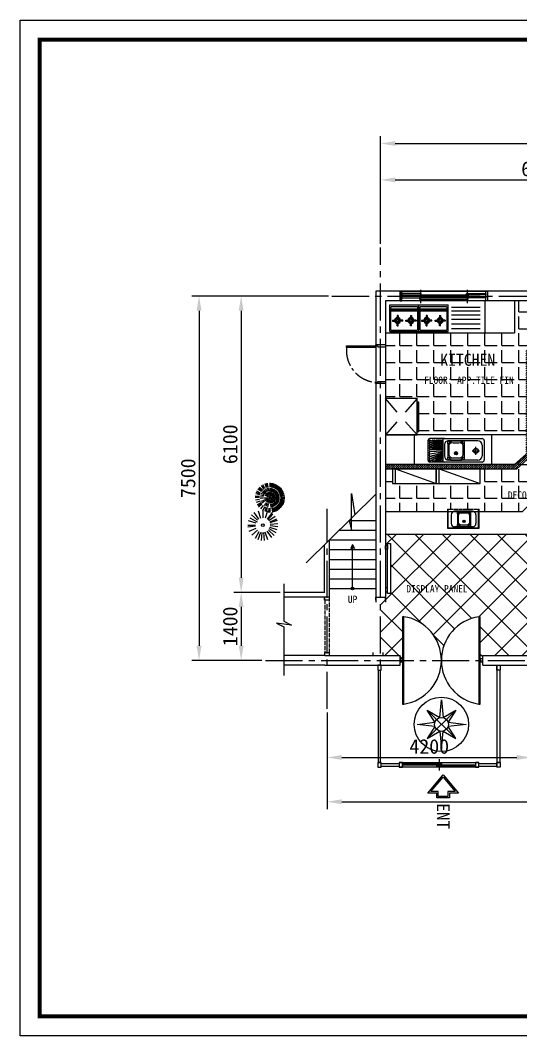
# Model space of a CAD drawing. Header units: millimetres. Extents: x -5001 to 23237, y -3729 to 17176.
# Drawn here: x -5001 to 5292, y -3729 to 17176 of the extents above; entities that cross this region are included whole.
import ezdxf

# ---------------------------------------------------------------- set-up
doc = ezdxf.new("R2010")
doc.units = ezdxf.units.MM
doc.linetypes.add('ACAD_ISO02W100', pattern=[15, 12, -3])
doc.linetypes.add('CENTER2', pattern=[28.575, 19.05, -3.175, 3.175, -3.175])
for name, color, linetype in [('C', 1, 'Continuous'), ('CEN', 1, 'CENTER2'), ('DOOR', 7, 'Continuous'), ('FINISH', 9, 'Continuous'), ('FUR', 3, 'Continuous'), ('FUR-1', 6, 'Continuous'), ('HA', 9, 'Continuous'), ('LAN', 4, 'Continuous'), ('TEX', 3, 'Continuous'), ('TEXT', 5, 'Continuous'), ('WALL', 7, 'Continuous')]:
    doc.layers.add(name, color=color, linetype=linetype)
doc.styles.add('STYLE2', font='GulimChe.ttf', dxfattribs={"height": 250})
doc.styles.add('STYLE3', font='GulimChe.ttf', dxfattribs={"height": 150})
doc.dimstyles.new('ISO-25', dxfattribs={"dimscale": 120, "dimtxt": 2.5, "dimasz": 2.5, "dimexe": 1.25, "dimexo": 0.625, "dimtad": 1, "dimtxsty": 'Standard', "dimcen": 2.5, "dimclrd": 8, "dimclre": 8, "dimclrt": 1, "dimadec": 0, "dimazin": 0, "dimtfac": 1, "dimtmove": 0, "dimatfit": 3, "dimfxl": 0, "dimarcsym": 0})

# ---------------------------------------------------------------- blocks, each defined once
blk = doc.blocks.new('SI')
at = {"layer": 'FUR'}
for p, q in [((-207, -518), (-207, -298)), ((-147, -238), (131, -239)), ((36, -412), (36, -405)), ((36, -405), (62, -405)), ((62, -412), (36, -412)), ((62, -405), (62, -412)), ((-147, -578), (131, -579))]:
    blk.add_line(p, q, dxfattribs=at)
for points in [[(-177, -278), (-177, -298), (-207, -298), (-207, -278, -0.414214), (-167, -238), (-147, -238), (-147, -268), (-167, -268, 0.414214)], [(-110, -548, -0.477143), (-167, -468), (-167, -348, -0.477143), (-110, -268), (71, -269, -0.414214), (151, -349), (151, -469, -0.414214), (71, -549)], [(131, -239), (151, -239, -0.414214), (191, -279), (191, -299), (161, -299), (161, -279, 0.414214), (151, -269), (131, -269)], [(-147, -578), (-167, -578, -0.414214), (-207, -538), (-207, -518), (-177, -518), (-177, -538, 0.414214), (-167, -548), (-147, -548)], [(161, -519), (191, -519), (191, -539, -0.414214), (151, -579), (131, -579), (131, -549), (151, -549, 0.414214), (161, -539)]]:
    blk.add_lwpolyline(points, format="xyb", close=True, dxfattribs=at)
blk.add_lwpolyline([(191, -519), (191, -299)], dxfattribs=at)
for radius in [32.8, 25]:
    blk.add_circle((50, -408), radius, dxfattribs=at)
blk = doc.blocks.new('K-1')
at = {"layer": 'FINISH'}
for p, q in [((-91, 440), (680, 440)), ((680, 440), (981, 440)), ((-135, -1), (-135, 396)), ((-90, 90), (-90, 310)), ((0, 400), (595, 400)), ((37, 288), (37, 129)), ((685, 90), (685, 310)), ((720, -5), (720, 396)), ((828, 411), (723, 338)), ((785, 410), (723, 360)), ((975, 413), (724, 294)), ((888, 412), (724, 316)), ((976, 364), (724, 272)), ((978, 316), (725, 250)), ((979, 267), (725, 228)), ((981, 218), (726, 206)), ((727, 238), (984, 280)), ((727, 216), (983, 231)), ((728, 305), (933, 403)), ((728, 283), (987, 379)), ((728, 261), (986, 330)), ((729, 373), (769, 403)), ((729, 328), (859, 403)), ((729, 350), (807, 403)), ((765, 414), (738, 414)), ((804, 414), (796, 414)), ((856, 414), (839, 414)), ((931, 414), (897, 414)), ((1025, -1), (1025, 396)), ((115, 208), (-38, 208)), ((0, 0), (595, 0)), ((828, -11), (723, 62)), ((785, -10), (723, 40)), ((976, 36), (724, 128)), ((975, -13), (724, 106)), ((888, -12), (724, 84)), ((979, 133), (725, 172)), ((978, 84), (725, 150)), ((726, 194), (981, 182)), ((727, 184), (983, 169)), ((727, 162), (984, 120)), ((728, 139), (986, 70)), ((728, 117), (987, 21)), ((728, 95), (933, -3)), ((729, 72), (859, -3)), ((729, 50), (807, -3)), ((729, 27), (769, -3)), ((680, -45), (-91, -45)), ((680, -45), (981, -45)), ((765, -14), (738, -14)), ((804, -14), (796, -14)), ((856, -14), (839, -14)), ((931, -14), (897, -14))]:
    blk.add_line(p, q, dxfattribs=at)
for radius in [51.9, 43.6]:
    blk.add_circle((37, 208), radius, dxfattribs=at)
for centre, radius, start, end in [((-91, 396), 44, 90, 180), ((680, 400), 40, 0, 90), ((981, 396), 44, 0, 90), ((0, 310), 90, 90, 90), ((0, 310), 90, 90, 180), ((595, 310), 90, 0, 90), ((738, 396), 18, 90, 180), ((726, 377), 6, 180, 305.63), ((726, 355), 6, 122.0932, 302.0932), ((726, 333), 6, 118.2599, 298.2599), ((726, 311), 6, 114.1301, 294.1301), ((726, 289), 6, 109.7157, 289.7157), ((726, 267), 6, 105.0439, 285.0439), ((726, 244), 6, 100.1585, 280.1585), ((726, 222), 6, 95.1195, 275.1195), ((765, 408), 6, 308.0086, 90), ((796, 396), 18, 90, 128.5133), ((804, 408), 6, 304.1844, 90), ((839, 396), 18, 90, 124.5153), ((856, 408), 6, 299.9679, 90), ((897, 396), 18, 90, 120.1074), ((931, 408), 6, 295.3465, 90), ((981, 396), 18, 289.7157, 109.7157), ((981, 347), 18, 285.0439, 105.0439), ((981, 298), 18, 280.1585, 100.1585), ((981, 249), 18, 275.1195, 95.1195), ((981, 200), 18, 270, 90), ((0, 90), 90, 180, 270), ((595, 90), 90, 270, 0), ((726, 200), 6, 90, 270), ((726, 178), 6, 84.8805, 264.8805), ((726, 156), 6, 79.8415, 259.8415), ((726, 133), 6, 74.9561, 254.9561), ((726, 111), 6, 70.2843, 250.2843), ((726, 89), 6, 65.8699, 245.8699), ((726, 67), 6, 61.7401, 241.7401), ((726, 45), 6, 57.9068, 237.9068), ((726, 23), 6, 54.37, 180), ((738, 4), 18, 180, 270), ((981, 4), 18, 250.2843, 70.2843), ((981, 53), 18, 254.9561, 74.9561), ((981, 102), 18, 259.8415, 79.8415), ((981, 151), 18, 264.8805, 84.8805), ((-91, -1), 44, 180, 270), ((680, -5), 40, 270, 0), ((765, -8), 6, 270, 51.9914), ((796, 4), 18, 231.4867, 270), ((804, -8), 6, 270, 55.8156), ((839, 4), 18, 235.4847, 270), ((856, -8), 6, 270, 60.0321), ((897, 4), 18, 239.8926, 270), ((931, -8), 6, 270, 64.6535), ((981, -1), 44, 270, 0)]:
    blk.add_arc(centre, radius, start, end, dxfattribs=at)
at = {"layer": 'FINISH', "rotation": 90}
blk.add_blockref('SI', (37, 208), dxfattribs=at)
blk = doc.blocks.new('K-2')
at = {"layer": 'FINISH'}
for p, q in [((-600, 0), (0, 0)), ((0, -550), (0, 0)), ((-600, -550), (-600, 0)), ((0, -110), (-600, -110)), ((-580, -80), (-580, -55)), ((-575, -123), (-25, -123)), ((-575, -526), (-575, -123)), ((-30, -45), (-570, -45)), ((-30, -90), (-570, -90)), ((-25, -123), (-25, -526)), ((-20, -80), (-20, -55)), ((-543, -315), (-458, -315)), ((-543, -315), (-543, -335)), ((-543, -335), (-458, -335)), ((-458, -315), (-458, -335)), ((-428, -219), (-448, -219)), ((-448, -219), (-448, -304)), ((-428, -304), (-448, -304)), ((-448, -431), (-448, -345)), ((-448, -345), (-428, -345)), ((-428, -219), (-428, -304)), ((-428, -431), (-428, -345)), ((-332, -315), (-417, -315)), ((-417, -335), (-417, -315)), ((-332, -335), (-417, -335)), ((-332, -335), (-332, -315)), ((-268, -315), (-183, -315)), ((-268, -335), (-268, -315)), ((-268, -335), (-183, -335)), ((-183, -335), (-183, -315)), ((-173, -219), (-153, -219)), ((-173, -219), (-173, -304)), ((-173, -304), (-153, -304)), ((-173, -431), (-173, -345)), ((-153, -345), (-173, -345)), ((-153, -219), (-153, -304)), ((-153, -431), (-153, -345)), ((-142, -315), (-142, -335)), ((-57, -315), (-142, -315)), ((-57, -335), (-142, -335)), ((-57, -315), (-57, -335)), ((-600, -550), (0, -550)), ((-575, -526), (-25, -526)), ((-545, -526), (-545, -542)), ((-495, -542), (-545, -542)), ((-495, -526), (-495, -542)), ((-463, -526), (-463, -542)), ((-413, -542), (-463, -542)), ((-448, -431), (-428, -431)), ((-413, -526), (-413, -542)), ((-370, -526), (-370, -539)), ((-230, -539), (-370, -539)), ((-230, -526), (-230, -539)), ((-153, -431), (-173, -431)), ((-153, -526), (-153, -542)), ((-103, -542), (-153, -542)), ((-103, -526), (-103, -542))]:
    blk.add_line(p, q, dxfattribs=at)
for centre, radius, start, end in [((-570, -55), 10, 90, 180), ((-570, -80), 10, 180, 270), ((-30, -55), 10, 360, 90), ((-30, -80), 10, 270, 360), ((-438, -325), 61.2, 99.4044, 170.5956), ((-438, -325), 61.2, 189.4044, 260.5956), ((-438, -325), 44.1, 103.1033, 166.8967), ((-438, -325), 44.1, 193.1033, 256.8967), ((-438, -325), 61.2, 9.4044, 80.5956), ((-438, -325), 44.1, 13.1033, 76.8967), ((-438, -325), 61.2, 279.4044, 350.5956), ((-438, -325), 44.1, 283.1033, 346.8967), ((-163, -325), 61.2, 99.4044, 170.5956), ((-163, -325), 61.2, 189.4044, 260.5956), ((-163, -325), 44.1, 103.1033, 166.8967), ((-163, -325), 44.1, 193.1033, 256.8967), ((-163, -325), 61.2, 9.4044, 80.5956), ((-163, -325), 44.1, 13.1033, 76.8967), ((-163, -325), 61.2, 279.4044, 350.5956), ((-163, -325), 44.1, 283.1033, 346.8967)]:
    blk.add_arc(centre, radius, start, end, dxfattribs=at)
blk = doc.blocks.new('chp03_furni')
at = {"layer": 'FINISH'}
h = blk.add_hatch(dxfattribs=at)
h.set_pattern_fill('ANSI31', color=256, scale=10, style=0)
h.set_pattern_definition([(45, (-24383.392, -834.223), (-22.45064, 22.45064), [])])
h.paths.add_polyline_path([(-10114, 7400), (-10214, 7400), (-10214, 5242), (-10436, 5041), (-13100, 5041), (-13100, 4941), (-10397, 4941), (-10114, 5197)])
h.paths.add_polyline_path([(-9514, 7400), (-9064, 7400), (-9064, 7500), (-9414, 7500), (-9414, 8400), (-9514, 8400)])
for p, q in [((-10436, 5041), (-10214, 5242)), ((-13100, 5041), (-10436, 5041)), ((-10397, 4941), (-10114, 5197)), ((-13100, 4941), (-10397, 4941)), ((-12894, 4641), (-12894, 4941)), ((-11994, 4641), (-11994, 4941)), ((-14350, 2400), (-15194, 2400)), ((-14350, 2300), (-15194, 2300)), ((-14350, 1100), (-15194, 1100)), ((-14350, 900), (-15194, 900))]:
    blk.add_line(p, q)
for points in [[(-12954, 4641), (-12054, 4641), (-12054, 4941), (-12954, 4941)], [(-12054, 4641), (-11154, 4641), (-11154, 4941), (-12054, 4941)], [(-11600, -1731), (-11784, -1731), (-11784, -1831), (-12044, -1831), (-12044, -1731), (-12228, -1731), (-11914, -1354)], [(-11664, -1701), (-11814, -1701), (-11814, -1801), (-12014, -1801), (-12014, -1701), (-12164, -1701), (-11914, -1401)]]:
    blk.add_lwpolyline(points, close=True)
at = {"layer": 'C', "color": 3}
blk.add_circle((-15621, 3783), 28.5, dxfattribs=at)
at = {"layer": 'FINISH'}
for p, q in [((-11742, 8275), (-11149, 8275)), ((-11742, 8195), (-11149, 8195)), ((-11742, 8115), (-11149, 8115)), ((-11742, 8026), (-11149, 8026)), ((-11742, 7927), (-11149, 7927)), ((-11742, 7833), (-11149, 7833)), ((-11750, 3997), (-11750, 3821)), ((-11310, 4069), (-11678, 4069)), ((-11238, 3997), (-11238, 3821)), ((-11310, 3749), (-11678, 3749)), ((-15194, 2578), (-15194, 1807)), ((-14250, 2300), (-14350, 2300)), ((-14250, 2240), (-14350, 2240)), ((-15035, 1724), (-15345, 1769)), ((-15345, 1769), (-15194, 1694)), ((-15194, 1807), (-15035, 1724)), ((-15194, 1694), (-15194, 688)), ((-14350, 1160), (-14250, 1160)), ((-14350, 1100), (-14250, 1100))]:
    blk.add_line(p, q, dxfattribs=at)
at = {"layer": 'FINISH', "linetype": 'ACAD_ISO02W100', "ltscale": 7}
for p, q in [((-14350, 2240), (-14350, 1160)), ((-14250, 1160), (-14250, 2240))]:
    blk.add_line(p, q, dxfattribs=at)
at = {"layer": 'FINISH'}
blk.add_circle((-11950, -317), 560, dxfattribs=at)
for centre, start, end in [((-11678, 3997), 90, 180), ((-11310, 3997), 0, 90), ((-11678, 3821), 180, 270), ((-11310, 3821), 270, 270), ((-11310, 3821), 270, 0)]:
    blk.add_arc(centre, 72, start, end, dxfattribs=at)
at = {"layer": 'FUR-1'}
for p, q in [((-11048, 7744), (-11048, 8400)), ((-10449, 8400), (-10449, 7744)), ((-13100, 7744), (-10449, 7744)), ((-10920, 5641), (-10920, 5041)), ((-11825, 4112), (-11825, 3721)), ((-11815, 4112), (-11815, 3731)), ((-11185, 3731), (-11185, 4112)), ((-11175, 3721), (-11175, 4112)), ((-11825, 3721), (-11175, 3721)), ((-11815, 3731), (-11185, 3731))]:
    blk.add_line(p, q, dxfattribs=at)
at = {"layer": 'FUR-1', "ltscale": 40}
for p, q in [((-10214, 5641), (-13100, 5641)), ((-12500, 5041), (-12500, 5641))]:
    blk.add_line(p, q, dxfattribs=at)
at = {"layer": 'FUR-1', "linetype": 'ACAD_ISO02W100', "ltscale": 3}
blk.add_line((-11825, 4112), (-11175, 4112), dxfattribs=at)
at = {"layer": 'FUR-1'}
for points in [[(-12450, 6391), (-13100, 6391), (-13100, 5641), (-12450, 5641)], [(-12415, 6316), (-12450, 6316), (-12450, 5716), (-12415, 5716)], [(-13100, 3365), (-13058, 3365), (-13058, 3287), (-13100, 3287)], [(-13058, 3404), (-12997, 3404), (-12997, 2374), (-13058, 2374)], [(-13100, 2413), (-13058, 2413), (-13058, 2492), (-13100, 2492)]]:
    blk.add_lwpolyline(points, close=True, dxfattribs=at)
at = {"layer": 'HA', "color": 9}
for p, q in [((-12856, 6110), (-13100, 6391)), ((-12450, 6391), (-12694, 6110)), ((-12864, 5914), (-13100, 5641)), ((-12450, 5641), (-12686, 5914))]:
    blk.add_line(p, q, dxfattribs=at)
at = {"layer": 'HA'}
for p, q in [((-12894, 4941), (-12054, 4641)), ((-11994, 4941), (-11154, 4641))]:
    blk.add_line(p, q, dxfattribs=at)
at = {"layer": 'LAN', "color": 3}
for p, q in [((-15597, 4527), (-15647, 4600)), ((-15581, 4537), (-15625, 4614)), ((-15547, 4553), (-15577, 4636)), ((-15529, 4558), (-15551, 4644)), ((-15511, 4562), (-15525, 4649)), ((-15474, 4565), (-15473, 4653)), ((-15455, 4564), (-15446, 4652)), ((-15436, 4561), (-15420, 4648)), ((-15418, 4557), (-15394, 4642)), ((-15400, 4551), (-15369, 4634)), ((-15390, 4547), (-15355, 4628)), ((-15383, 4544), (-15345, 4624)), ((-15367, 4535), (-15322, 4611)), ((-15367, 4535), (-15322, 4611)), ((-15683, 4408), (-15768, 4432)), ((-15677, 4426), (-15760, 4457)), ((-15670, 4443), (-15749, 4481)), ((-15651, 4475), (-15723, 4527)), ((-15639, 4490), (-15706, 4548)), ((-15626, 4504), (-15688, 4567)), ((-15604, 4386), (-15668, 4404)), ((-15596, 4408), (-15656, 4436)), ((-15584, 4428), (-15638, 4466)), ((-15569, 4445), (-15615, 4493)), ((-15551, 4460), (-15588, 4515)), ((-15514, 4369), (-15584, 4402)), ((-15508, 4378), (-15567, 4428)), ((-15531, 4471), (-15558, 4532)), ((-15500, 4385), (-15544, 4449)), ((-15509, 4479), (-15525, 4543)), ((-15490, 4390), (-15516, 4463)), ((-15486, 4482), (-15491, 4549)), ((-15479, 4393), (-15485, 4470)), ((-15471, 4389), (-15461, 4465)), ((-15468, 4392), (-15454, 4468)), ((-15465, 4387), (-15443, 4462)), ((-15463, 4482), (-15456, 4548)), ((-15462, 4479), (-15452, 4545)), ((-15459, 4385), (-15425, 4455)), ((-15457, 4388), (-15424, 4458)), ((-15453, 4382), (-15409, 4446)), ((-15448, 4382), (-15398, 4441)), ((-15448, 4378), (-15395, 4434)), ((-15446, 4476), (-15428, 4540)), ((-15444, 4373), (-15382, 4420)), ((-15441, 4374), (-15377, 4418)), ((-15440, 4478), (-15422, 4542)), ((-15440, 4368), (-15372, 4405)), ((-15431, 4471), (-15405, 4533)), ((-15418, 4470), (-15390, 4530)), ((-15416, 4465), (-15383, 4523)), ((-15402, 4456), (-15363, 4510)), ((-15399, 4458), (-15360, 4512)), ((-15390, 4446), (-15344, 4494)), ((-15381, 4443), (-15334, 4489)), ((-15379, 4434), (-15327, 4477)), ((-15369, 4422), (-15313, 4457)), ((-15366, 4425), (-15311, 4463)), ((-15361, 4408), (-15301, 4436)), ((-15355, 4405), (-15294, 4432)), ((-15354, 4393), (-15291, 4414)), ((-15351, 4525), (-15299, 4597)), ((-15350, 4377), (-15285, 4391)), ((-15347, 4383), (-15283, 4400)), ((-15345, 4520), (-15291, 4590)), ((-15336, 4513), (-15279, 4580)), ((-15325, 4503), (-15263, 4566)), ((-15322, 4500), (-15259, 4562)), ((-15310, 4486), (-15242, 4543)), ((-15308, 4483), (-15238, 4538)), ((-15299, 4471), (-15226, 4521)), ((-15293, 4462), (-15217, 4508)), ((-15289, 4455), (-15212, 4499)), ((-15280, 4439), (-15200, 4475)), ((-15280, 4439), (-15200, 4475)), ((-15273, 4421), (-15190, 4451)), ((-15271, 4414), (-15187, 4441)), ((-15268, 4403), (-15182, 4426)), ((-15265, 4389), (-15178, 4405)), ((-15264, 4385), (-15177, 4400)), ((-15691, 4353), (-15779, 4353)), ((-15690, 4371), (-15778, 4380)), ((-15688, 4315), (-15775, 4301)), ((-15679, 4279), (-15762, 4250)), ((-15663, 4245), (-15740, 4201)), ((-15653, 4229), (-15726, 4179)), ((-15642, 4214), (-15710, 4158)), ((-15608, 4340), (-15675, 4335)), ((-15608, 4363), (-15674, 4370)), ((-15616, 4187), (-15673, 4120)), ((-15597, 4296), (-15658, 4268)), ((-15586, 4275), (-15641, 4238)), ((-15518, 4347), (-15596, 4341)), ((-15553, 4242), (-15592, 4188)), ((-15516, 4336), (-15589, 4311)), ((-15511, 4326), (-15575, 4283)), ((-15534, 4231), (-15562, 4171)), ((-15504, 4318), (-15554, 4259)), ((-15512, 4222), (-15530, 4158)), ((-15495, 4312), (-15528, 4242)), ((-15478, 4350), (-15506, 4346)), ((-15478, 4351), (-15505, 4359)), ((-15478, 4349), (-15501, 4334)), ((-15477, 4352), (-15498, 4370)), ((-15484, 4308), (-15498, 4232)), ((-15478, 4348), (-15492, 4325)), ((-15477, 4352), (-15488, 4378)), ((-15477, 4348), (-15479, 4320)), ((-15476, 4352), (-15475, 4380)), ((-15476, 4348), (-15466, 4322)), ((-15475, 4352), (-15463, 4377)), ((-15475, 4348), (-15455, 4329)), ((-15474, 4351), (-15450, 4364)), ((-15474, 4350), (-15446, 4352)), ((-15474, 4349), (-15448, 4339)), ((-15473, 4308), (-15467, 4230)), ((-15466, 4218), (-15461, 4151)), ((-15462, 4310), (-15436, 4237)), ((-15456, 4313), (-15419, 4244)), ((-15452, 4315), (-15408, 4251)), ((-15451, 4316), (-15404, 4255)), ((-15446, 4320), (-15390, 4267)), ((-15444, 4322), (-15385, 4272)), ((-15443, 4222), (-15427, 4157)), ((-15442, 4325), (-15378, 4281)), ((-15439, 4331), (-15369, 4297)), ((-15438, 4362), (-15365, 4388)), ((-15438, 4331), (-15368, 4298)), ((-15437, 4337), (-15363, 4315)), ((-15436, 4364), (-15363, 4390)), ((-15436, 4356), (-15360, 4370)), ((-15436, 4343), (-15359, 4333)), ((-15435, 4350), (-15358, 4352)), ((-15434, 4353), (-15356, 4359)), ((-15434, 4342), (-15358, 4328)), ((-15421, 4229), (-15394, 4169)), ((-15407, 4237), (-15373, 4180)), ((-15401, 4241), (-15364, 4186)), ((-15394, 4247), (-15353, 4194)), ((-15383, 4258), (-15335, 4211)), ((-15383, 4255), (-15337, 4208)), ((-15372, 4270), (-15319, 4229)), ((-15368, 4273), (-15314, 4234)), ((-15364, 4284), (-15306, 4250)), ((-15357, 4298), (-15295, 4272)), ((-15356, 4293), (-15296, 4264)), ((-15351, 4313), (-15287, 4294)), ((-15348, 4329), (-15282, 4318)), ((-15348, 4314), (-15284, 4296)), ((-15347, 4361), (-15281, 4367)), ((-15347, 4345), (-15280, 4342)), ((-15344, 4360), (-15277, 4365)), ((-15344, 4337), (-15278, 4331)), ((-15340, 4184), (-15284, 4116)), ((-15326, 4197), (-15264, 4133)), ((-15326, 4197), (-15264, 4133)), ((-15313, 4210), (-15246, 4153)), ((-15308, 4216), (-15239, 4161)), ((-15301, 4225), (-15229, 4174)), ((-15293, 4237), (-15218, 4191)), ((-15291, 4241), (-15215, 4196)), ((-15282, 4257), (-15203, 4219)), ((-15281, 4261), (-15200, 4224)), ((-15275, 4274), (-15192, 4243)), ((-15271, 4285), (-15187, 4258)), ((-15269, 4292), (-15184, 4269)), ((-15265, 4310), (-15178, 4294)), ((-15265, 4310), (-15178, 4294)), ((-15262, 4366), (-15174, 4373)), ((-15262, 4363), (-15173, 4368)), ((-15262, 4337), (-15173, 4331)), ((-15262, 4329), (-15174, 4321)), ((-15261, 4348), (-15173, 4347)), ((-15858, 3997), (-15733, 3884)), ((-15809, 4043), (-15710, 3905)), ((-15716, 4076), (-15668, 3930)), ((-15585, 4165), (-15630, 4089)), ((-15621, 4106), (-15621, 3934)), ((-15552, 4149), (-15583, 4066)), ((-15526, 4076), (-15574, 3927)), ((-15534, 4143), (-15558, 4058)), ((-15433, 4042), (-15532, 3905)), ((-15415, 4012), (-15519, 3895)), ((-15497, 4136), (-15506, 4048)), ((-15478, 4135), (-15479, 4047)), ((-15441, 4138), (-15427, 4051)), ((-15423, 4142), (-15401, 4056)), ((-15416, 4144), (-15390, 4059)), ((-15405, 4148), (-15375, 4064)), ((-15391, 4153), (-15356, 4072)), ((-15387, 4154), (-15351, 4074)), ((-15371, 4163), (-15327, 4086)), ((-15367, 4165), (-15323, 4089)), ((-15355, 4173), (-15305, 4100)), ((-15346, 4179), (-15292, 4109)), ((-15934, 3783), (-15772, 3783)), ((-15931, 3750), (-15771, 3767)), ((-15922, 3881), (-15765, 3830)), ((-15887, 3937), (-15742, 3853)), ((-15372, 3964), (-15498, 3872)), ((-15339, 3908), (-15482, 3845)), ((-15328, 3878), (-15477, 3830)), ((-15314, 3815), (-15470, 3799)), ((-15314, 3751), (-15470, 3767)), ((-15902, 3658), (-15759, 3721)), ((-15849, 3577), (-15733, 3682)), ((-15775, 3516), (-15696, 3652)), ((-15717, 3486), (-15667, 3639)), ((-15653, 3471), (-15636, 3632)), ((-15588, 3470), (-15605, 3632)), ((-15523, 3483), (-15574, 3639)), ((-15436, 3528), (-15532, 3661)), ((-15387, 3573), (-15508, 3682)), ((-15349, 3626), (-15490, 3707)), ((-15328, 3688), (-15477, 3736))]:
    blk.add_line(p, q, dxfattribs=at)
at = {"layer": 'WALL', "ltscale": 40}
for p, q in [((-14350, 2240), (-14350, 2300)), ((-14350, 1100), (-14350, 1160)), ((-14250, 1100), (-14250, 1160)), ((-14250, 1100), (-13300, 1100)), ((-13300, 1100), (-13100, 1100)), ((-14350, 900), (-12800, 900))]:
    blk.add_line(p, q, dxfattribs=at)
at = {"layer": 'FINISH', "xscale": 0.7999999999992724, "yscale": 0.7999999999992724, "zscale": 0.8, "rotation": 270}
blk.add_blockref('SI', (-11157, 3903), dxfattribs=at)
at = {"layer": 'WALL'}
for p in [(-12413, 8322), (-11813, 8322)]:
    blk.add_blockref('K-2', p, dxfattribs=at)
at = {"layer": 'WALL', "rotation": 180}
blk.add_blockref('K-1', (-11203, 5523), dxfattribs=at)
at = {"layer": 'TEX'}
blk.add_text('ENT', height=259.2, rotation=270, dxfattribs=at).set_placement((-12039, -1944))
blk = doc.blocks.new('*D10')
at = {"color": 8, "lineweight": -2}
for p, q in [((2411, 12573), (2411, 14041)), ((9011, 11873), (9011, 14041)), ((2711, 13891), (8711, 13891))]:
    blk.add_line(p, q, dxfattribs=at)
at = {"color": 8}
for points in [[(2711, 13941), (2711, 13841), (2411, 13891)], [(8711, 13941), (8711, 13841), (9011, 13891)]]:
    blk.add_solid(points, dxfattribs=at)
at = {"layer": 'Defpoints', "color": 0}
for p in [(9011, 13891), (2411, 12498), (9011, 11798)]:
    blk.add_point(p, dxfattribs=at)
at = {"color": 1, "insert": (5711, 14116), "char_height": 300, "attachment_point": 5}
blk.add_mtext('6600', dxfattribs=at)
blk = doc.blocks.new('*D13')
at = {"color": 8, "lineweight": -2}
for p, q in [((2411, 12648), (2411, 14790)), ((2711, 14640), (15311, 14640)), ((15611, 12573), (15611, 14790))]:
    blk.add_line(p, q, dxfattribs=at)
at = {"color": 8}
for points in [[(2711, 14690), (2711, 14590), (2411, 14640)], [(15311, 14690), (15311, 14590), (15611, 14640)]]:
    blk.add_solid(points, dxfattribs=at)
at = {"layer": 'Defpoints', "color": 0}
for p in [(15611, 14640), (2411, 12573), (15611, 12498)]:
    blk.add_point(p, dxfattribs=at)
at = {"color": 1, "insert": (9011, 14865), "char_height": 300, "attachment_point": 5}
blk.add_mtext('13200', dxfattribs=at)
blk = doc.blocks.new('*D15')
at = {"color": 8, "lineweight": -2}
for p, q in [((5511, 4023), (5511, 1849)), ((1311, 2923), (1311, 1849)), ((1611, 1999), (5211, 1999))]:
    blk.add_line(p, q, dxfattribs=at)
at = {"color": 8}
for points in [[(1611, 2049), (1611, 1949), (1311, 1999)], [(5211, 2049), (5211, 1949), (5511, 1999)]]:
    blk.add_solid(points, dxfattribs=at)
at = {"layer": 'Defpoints', "color": 0}
for p in [(5511, 4098), (1311, 2998), (5511, 1999)]:
    blk.add_point(p, dxfattribs=at)
at = {"color": 1, "insert": (3411, 2224), "char_height": 300, "attachment_point": 5}
blk.add_mtext('4200', dxfattribs=at)
blk = doc.blocks.new('*D19')
at = {"color": 8, "lineweight": -2}
for p, q in [((1311, 2848), (1311, 938)), ((15611, 2923), (15611, 938)), ((1611, 1088), (15311, 1088))]:
    blk.add_line(p, q, dxfattribs=at)
at = {"color": 8}
for points in [[(1611, 1138), (1611, 1038), (1311, 1088)], [(15311, 1138), (15311, 1038), (15611, 1088)]]:
    blk.add_solid(points, dxfattribs=at)
at = {"layer": 'Defpoints', "color": 0}
for p in [(15611, 2998), (1311, 2923), (15611, 1088)]:
    blk.add_point(p, dxfattribs=at)
at = {"color": 1, "insert": (8461, 1313), "char_height": 300, "attachment_point": 5}
blk.add_mtext('14300', dxfattribs=at)
blk = doc.blocks.new('*D23')
at = {"color": 8, "lineweight": -2}
for p, q in [((1336, 11498), (-608, 11498)), ((-458, 11198), (-458, 5698)), ((342, 5398), (-608, 5398))]:
    blk.add_line(p, q, dxfattribs=at)
at = {"color": 8}
for points in [[(-508, 11198), (-408, 11198), (-458, 11498)], [(-508, 5698), (-408, 5698), (-458, 5398)]]:
    blk.add_solid(points, dxfattribs=at)
at = {"layer": 'Defpoints', "color": 0}
for p in [(1411, 11498), (-458, 5398), (417, 5398)]:
    blk.add_point(p, dxfattribs=at)
at = {"color": 1, "insert": (-683, 8448), "char_height": 300, "attachment_point": 5, "rotation": 90}
blk.add_mtext('6100', dxfattribs=at)
blk = doc.blocks.new('*D24')
at = {"color": 8, "lineweight": -2}
for p, q in [((342, 5398), (-608, 5398)), ((-458, 5098), (-458, 4298)), ((-31, 3998), (-608, 3998))]:
    blk.add_line(p, q, dxfattribs=at)
at = {"color": 8}
for points in [[(-508, 5098), (-408, 5098), (-458, 5398)], [(-508, 4298), (-408, 4298), (-458, 3998)]]:
    blk.add_solid(points, dxfattribs=at)
at = {"layer": 'Defpoints', "color": 0}
for p in [(417, 5398), (-458, 3998), (44, 3998)]:
    blk.add_point(p, dxfattribs=at)
at = {"color": 1, "insert": (-683, 4698), "char_height": 300, "attachment_point": 5, "rotation": 90}
blk.add_mtext('1400', dxfattribs=at)
blk = doc.blocks.new('*D25')
at = {"color": 8, "lineweight": -2}
for p, q in [((1261, 11498), (-1474, 11498)), ((-1324, 11198), (-1324, 4298)), ((-31, 3998), (-1474, 3998))]:
    blk.add_line(p, q, dxfattribs=at)
at = {"color": 8}
for points in [[(-1374, 11198), (-1274, 11198), (-1324, 11498)], [(-1374, 4298), (-1274, 4298), (-1324, 3998)]]:
    blk.add_solid(points, dxfattribs=at)
at = {"layer": 'Defpoints', "color": 0}
for p in [(1336, 11498), (-1324, 3998), (44, 3998)]:
    blk.add_point(p, dxfattribs=at)
at = {"color": 1, "insert": (-1549, 7748), "char_height": 300, "attachment_point": 5, "rotation": 90}
blk.add_mtext('7500', dxfattribs=at)

msp = doc.modelspace()

# ---------------------------------------------------------------- hatches: boundary and pattern name
at = {"layer": 'HA'}
h = msp.add_hatch(dxfattribs=at)
h.set_pattern_fill('_USER', color=256, scale=400, angle=45, style=0, double=1, pattern_type=0)
h.set_pattern_definition([(45, (-1034.64, 0), (-282.843, 282.843), []), (135, (-1034.64, 0), (-282.843, -282.843), [])])
h.paths.add_polyline_path([(13460.642, 9247.856), (12910.642, 9247.856), (12910.642, 9717.428), (12805.741, 9717.428), (12805.741, 9817.428), (12910.642, 9817.428), (12910.642, 10047.856), (7910.642, 10047.856), (7910.642, 11397.856), (7606.079, 11397.856, -0.342228208), (6811.443, 10572.856), (6811.443, 11397.856), (6197.023, 11397.856), (6197.023, 10499.837), (6547.023, 10499.837), (6547.023, 10399.837), (6510.642, 10399.837), (6510.642, 9899.837), (6510.642, 7599.837), (5510.642, 6599.837), (2510.642, 6599.837), (2510.642, 6362.821), (2552.33, 6362.821), (2552.33, 6402.146), (2613.647, 6402.146), (2613.647, 5371.823), (2552.33, 5371.823), (2552.33, 5411.149), (2510.642, 5411.149), (2510.642, 5297.856), (2410.642, 5297.856), (2410.642, 4097.856), (2510.642, 4097.856), (2760.642, 4097.856), (2810.642, 4097.856), (2810.642, 4027.856), (2860.642, 4027.856), (2860.642, 4897.856), (2890.642, 4897.856, -0.369403632), (3660.642, 3997.856, -0.369403632), (4430.642, 4897.856), (4460.642, 4897.856), (4460.642, 4027.856), (4510.642, 4027.856), (4510.642, 4097.856), (5510.642, 4097.856), (5510.642, 5997.856), (12910.642, 5997.856), (12910.642, 6847.856), (13460.642, 6847.856)])
h.paths.add_polyline_path([(7903.189, 8446.918, -0.22663722), (7875.766, 8429.102), (7875.766, 8296.918, -0.414213562), (7825.766, 8246.918), (7380.612, 8246.918, -0.414213562), (7330.612, 8296.918), (7330.612, 8429.102, -0.22663722), (7303.189, 8446.918, -1.166666667)], flags=16)
h.paths.add_polyline_path([(7834.013, 8457.624, 1.084469166), (7372.366, 8457.624, -1.166666667)], flags=0)
h.paths.add_polyline_path([(7338.116, 8152.267), (8543.705, 8152.267), (8543.705, 7637.07), (7338.116, 7637.07)], flags=16)
h.paths.add_polyline_path([(8582.277, 8446.918, -0.22663722), (8554.854, 8429.102), (8554.854, 8296.918, -0.414213562), (8504.854, 8246.918), (8059.7, 8246.918, -0.414213562), (8009.7, 8296.918), (8009.7, 8429.102, -0.22663722), (7982.277, 8446.918, -1.166666667)], flags=16)
h.paths.add_polyline_path([(8513.1, 8457.624, 1.084469166), (8051.453, 8457.624, -1.166666667)], flags=0)
h.paths.add_polyline_path([(7376.573, 7511.205), (7821.727, 7511.205, -0.414213562), (7871.727, 7461.205), (7871.727, 7329.021, -0.22663722), (7899.15, 7311.205, -1.166666667), (7299.15, 7311.205, -0.22663722), (7326.573, 7329.021), (7326.573, 7461.205, -0.414213562)], flags=16)
h.paths.add_polyline_path([(7368.326, 7300.499, 1.084469166), (7829.973, 7300.499, -1.166666667)], flags=0)
h.paths.add_polyline_path([(8072.638, 7511.205), (8517.792, 7511.205, -0.414213562), (8567.792, 7461.205), (8567.792, 7329.021, -0.22663722), (8595.215, 7311.205, -1.166666667), (7995.215, 7311.205, -0.22663722), (8022.638, 7329.021), (8022.638, 7461.205, -0.414213562)], flags=16)
h.paths.add_polyline_path([(8064.391, 7300.499, 1.084469166), (8526.038, 7300.499, -1.166666667)], flags=0)
h.paths.add_polyline_path([(9770.68, 8446.918, -0.22663722), (9743.257, 8429.102), (9743.257, 8296.918, -0.414213562), (9693.257, 8246.918), (9248.103, 8246.918, -0.414213562), (9198.103, 8296.918), (9198.103, 8429.102, -0.22663722), (9170.68, 8446.918, -1.166666667)], flags=16)
h.paths.add_polyline_path([(9701.503, 8457.624, 1.084469166), (9239.856, 8457.624, -1.166666667)], flags=0)
h.paths.add_polyline_path([(9205.606, 8152.267), (10411.196, 8152.267), (10411.196, 7637.07), (9205.606, 7637.07)], flags=16)
h.paths.add_polyline_path([(9244.063, 7511.205), (9689.217, 7511.205, -0.414213562), (9739.217, 7461.205), (9739.217, 7329.021, -0.22663722), (9766.64, 7311.205, -1.166666667), (9166.64, 7311.205, -0.22663722), (9194.063, 7329.021), (9194.063, 7461.205, -0.414213562)], flags=16)
h.paths.add_polyline_path([(9235.817, 7300.499, 1.084469166), (9697.464, 7300.499, -1.166666667)], flags=0)
h.paths.add_polyline_path([(10449.767, 8446.918, -0.22663722), (10422.344, 8429.102), (10422.344, 8296.918, -0.414213562), (10372.344, 8246.918), (9927.19, 8246.918, -0.414213562), (9877.19, 8296.918), (9877.19, 8429.102, -0.22663722), (9849.767, 8446.918, -1.166666667)], flags=16)
h.paths.add_polyline_path([(10380.591, 8457.624, 1.084469166), (9918.944, 8457.624, -1.166666667)], flags=0)
h.paths.add_polyline_path([(9940.128, 7511.205), (10385.282, 7511.205, -0.414213562), (10435.282, 7461.205), (10435.282, 7329.021, -0.22663722), (10462.705, 7311.205, -1.166666667), (9862.705, 7311.205, -0.22663722), (9890.128, 7329.021), (9890.128, 7461.205, -0.414213562)], flags=16)
h.paths.add_polyline_path([(9931.882, 7300.499, 1.084469166), (10393.529, 7300.499, -1.166666667)], flags=0)
h.paths.add_polyline_path([(11655.148, 8446.918, -0.22663722), (11627.725, 8429.102), (11627.725, 8296.918, -0.414213562), (11577.725, 8246.918), (11132.571, 8246.918, -0.414213562), (11082.571, 8296.918), (11082.571, 8429.102, -0.22663722), (11055.148, 8446.918, -1.166666667)], flags=16)
h.paths.add_polyline_path([(11585.971, 8457.624, 1.084469166), (11124.324, 8457.624, -1.166666667)], flags=0)
h.paths.add_polyline_path([(11090.074, 8152.267), (12295.664, 8152.267), (12295.664, 7637.07), (11090.074, 7637.07)], flags=16)
h.paths.add_polyline_path([(11128.531, 7511.205), (11573.685, 7511.205, -0.414213562), (11623.685, 7461.205), (11623.685, 7329.021, -0.22663722), (11651.108, 7311.205, -1.166666667), (11051.108, 7311.205, -0.22663722), (11078.531, 7329.021), (11078.531, 7461.205, -0.414213562)], flags=16)
h.paths.add_polyline_path([(11120.285, 7300.499, 1.084469166), (11581.932, 7300.499, -1.166666667)], flags=0)
h.paths.add_polyline_path([(12334.235, 8446.918, -0.22663722), (12306.812, 8429.102), (12306.812, 8296.918, -0.414213562), (12256.812, 8246.918), (11811.658, 8246.918, -0.414213562), (11761.658, 8296.918), (11761.658, 8429.102, -0.22663722), (11734.235, 8446.918, -1.166666667)], flags=16)
h.paths.add_polyline_path([(12265.059, 8457.624, 1.084469166), (11803.412, 8457.624, -1.166666667)], flags=0)
h.paths.add_polyline_path([(11824.596, 7511.205), (12269.75, 7511.205, -0.414213562), (12319.75, 7461.205), (12319.75, 7329.021, -0.22663722), (12347.173, 7311.205, -1.166666667), (11747.173, 7311.205, -0.22663722), (11774.596, 7329.021), (11774.596, 7461.205, -0.414213562)], flags=16)
h.paths.add_polyline_path([(11816.349, 7300.499, 1.084469166), (12277.996, 7300.499, -1.166666667)], flags=0)
h = msp.add_hatch(dxfattribs=at)
h.set_pattern_fill('ANGLE', color=256, scale=50, style=0, double=1)
h.set_pattern_definition([(0, (-1034.64, 0), (0, 349.25), [254, -95.25]), (90, (-1034.64, 0), (-349.25, 2e-14), [254, -95.25])])
h.paths.add_polyline_path([(6051.642, 9899.837), (6510.642, 9899.837), (6510.642, 10399.837), (6097.023, 10399.837), (6097.023, 11397.856), (5161.657, 11397.856), (5161.657, 10741.484), (2510.642, 10741.484), (2510.642, 9389.327), (3160.642, 9389.327), (3160.642, 9314.327), (3195.642, 9314.327), (3195.642, 8714.327), (3160.642, 8714.327), (3160.642, 8639.327), (5397.023, 8639.327), (5397.023, 8239.409), (5174.767, 8039.327), (2510.642, 8039.327), (2510.642, 7939.327), (4456.99, 7939.327), (4456.99, 7639.327), (3556.99, 7639.327), (2656.99, 7639.327), (2656.99, 7939.327), (2510.642, 7939.327), (2510.642, 7058.837), (3786.1, 7058.837), (3786.1, 7109.574), (4435.969, 7109.574), (4435.969, 7058.837), (5320.518, 7058.837), (6051.642, 7789.961)])
at = {"layer": 'WALL'}
for points in [[(1833.661, 6380.702), (1795.755, 6303.372), (1833.661, 6323.498), (1871.567, 6303.372)], [(1859.43, 5478.476, 1), (1807.892, 5478.476, 1)]]:
    msp.add_hatch(color=256, dxfattribs=at).paths.add_polyline_path(points)

# ---------------------------------------------------------------- linework, layer by layer
for p, q in [((-4600.938, 16776.43), (22836.932, 16776.43)), ((-4600.938, -3329.125), (-4600.938, 16776.43)), ((15710.642, 11597.856), (2310.642, 11597.856)), ((2310.642, 11597.856), (2310.642, 5197.856)), ((15510.642, 11397.856), (2510.642, 11397.856)), ((2510.642, 11397.856), (2510.642, 5197.856)), ((2410.642, 4097.856), (2810.642, 4097.856)), ((2810.642, 3897.856), (2810.642, 4097.856)), ((4510.642, 3897.856), (4510.642, 4097.856)), ((4510.642, 4097.856), (15510.642, 4097.856)), ((2410.642, 3897.856), (2810.642, 3897.856)), ((4510.642, 3897.856), (15710.642, 3897.856)), ((3627.508, 2820.486), (3663.908, 3185.156)), ((3663.908, 3185.156), (3700.308, 2820.486)), ((3371.025, 2388.073), (3956.791, 2973.839)), ((3956.791, 2388.073), (3371.025, 2973.839)), ((3527.068, 2726.435), (3371.025, 2973.839)), ((3371.025, 2973.839), (3627.508, 2820.486)), ((3700.308, 2820.486), (3956.791, 2973.839)), ((3956.791, 2973.839), (3800.748, 2726.435)), ((3159.709, 2680.956), (3527.068, 2726.435)), ((3800.748, 2726.435), (4168.107, 2680.956)), ((3527.068, 2635.478), (3159.709, 2680.956)), ((3527.068, 2635.478), (3371.025, 2388.073)), ((3371.025, 2388.073), (3627.508, 2541.427)), ((3627.508, 2541.427), (3663.908, 2176.757)), ((3663.908, 2176.757), (3700.308, 2541.427)), ((3700.308, 2541.427), (3956.791, 2388.073)), ((4168.107, 2680.956), (3800.748, 2635.478)), ((3956.791, 2388.073), (3800.748, 2635.478)), ((22836.932, -3329.125), (-4600.938, -3329.125))]:
    msp.add_line(p, q)
for points in [[(-5000.938, 17176.43), (23236.932, 17176.43), (23236.932, -3729.125), (-5000.938, -3729.125)], [(2860.642, 3097.856), (2890.642, 3097.856), (2890.642, 4897.856), (2860.642, 4897.856)], [(4430.642, 3097.856), (4460.642, 3097.856), (4460.642, 4897.856), (4430.642, 4897.856)], [(2810.642, 3967.856), (2860.642, 3967.856), (2860.642, 4027.856), (2810.642, 4027.856)], [(4460.642, 3967.856), (4510.642, 3967.856), (4510.642, 4027.856), (4460.642, 4027.856)]]:
    msp.add_lwpolyline(points, close=True)
at = {"const_width": 80}
msp.add_lwpolyline([(-4600.938, 16776.43), (22836.932, 16776.43), (22836.932, -3329.125), (-4600.938, -3329.125)], close=True, dxfattribs=at)
msp.add_lwpolyline([(2510.642, 6599.837), (5510.642, 6599.837), (6510.642, 7599.837), (6510.642, 9899.837), (6051.642, 9899.837), (6051.642, 7789.961), (5320.518, 7058.837), (2510.642, 7058.837)])
msp.add_circle((3663.908, 2680.956), 144.199)
at = {"color": 9, "linetype": 'CENTER2', "ltscale": 20}
msp.add_arc((2368.293, 10380.894), 661.981, 175.1724263, 264.8316896, dxfattribs=at)
for centre, start, end in [((2749.668, 3997.856), 278.902348, 81.097652), ((4571.616, 3997.856), 98.902348, 261.097652)]:
    msp.add_arc(centre, 910.974, start, end)
at = {"layer": 'CEN', "ltscale": 40}
for p, q in [((2410.642, 2997.856), (2410.642, 12497.856)), ((1410.642, 11497.856), (16197.073, 11497.856)), ((1310.642, 2997.856), (1310.642, 7120.676)), ((43.873, 3997.856), (16610.642, 3997.856))]:
    msp.add_line(p, q, dxfattribs=at)
at = {"layer": 'DOOR', "color": 4}
for p, q in [((2308.661, 10496.605), (2308.661, 10471.605)), ((2508.661, 10496.605), (2308.661, 10496.605)), ((2308.661, 10471.605), (2353.661, 10471.605)), ((2353.661, 10471.605), (2353.661, 10456.605)), ((2353.661, 10456.605), (2508.661, 10456.605)), ((2308.661, 9696.605), (2308.661, 9721.605)), ((2308.661, 9721.605), (2353.661, 9721.605)), ((2508.661, 9696.605), (2308.661, 9696.605)), ((2353.661, 9721.605), (2353.661, 9736.605)), ((2353.661, 9736.605), (2508.661, 9736.605)), ((2420.642, 1897.856), (2350.642, 1897.856)), ((2350.642, 1897.856), (2350.642, 1797.856)), ((2420.642, 1797.856), (2420.642, 1897.856)), ((2420.642, 1797.856), (2420.642, 1897.856)), ((2862.223, 1897.856), (2792.223, 1897.856)), ((2792.223, 1897.856), (2792.223, 1797.856)), ((2862.223, 1797.856), (2862.223, 1897.856)), ((2862.223, 1897.856), (2862.223, 1797.856)), ((4362.223, 1897.856), (4362.223, 1797.856)), ((4432.223, 1897.856), (4362.223, 1897.856)), ((4362.223, 1897.856), (4362.223, 1797.856)), ((4432.223, 1797.856), (4432.223, 1897.856)), ((4800.642, 1797.856), (4800.642, 1897.856)), ((4800.642, 1897.856), (4870.642, 1897.856)), ((4800.642, 1897.856), (4800.642, 1797.856)), ((4870.642, 1897.856), (4870.642, 1797.856)), ((2350.642, 1797.856), (2420.642, 1797.856)), ((2792.223, 1797.856), (2862.223, 1797.856)), ((4362.223, 1797.856), (4432.223, 1797.856)), ((4870.642, 1797.856), (4800.642, 1797.856))]:
    msp.add_line(p, q, dxfattribs=at)
for points in [[(2308.661, 10471.605), (2308.661, 10436.605), (1708.661, 10436.605), (1708.661, 10471.605)], [(2350.642, 3797.856), (2420.642, 3797.856), (2420.642, 3897.856), (2350.642, 3897.856)], [(4870.642, 3797.856), (4800.642, 3797.856), (4800.642, 3897.856), (4870.642, 3897.856)]]:
    msp.add_lwpolyline(points, close=True, dxfattribs=at)
for points in [[(2410.642, 3897.856), (2360.642, 3897.856)], [(2420.642, 3797.856), (2420.642, 3897.856)], [(4800.642, 3897.856), (4800.642, 3797.856)], [(4810.642, 3897.856), (4860.642, 3897.856)]]:
    msp.add_lwpolyline(points, dxfattribs=at)
at = {"layer": 'HA', "color": 9}
for p, q in [((3229.217, 11625.815), (3229.217, 11352.292)), ((4192.552, 11625.815), (4192.552, 11352.292)), ((880.295, 6007.318), (2308.661, 7414.162)), ((2360.642, 3797.856), (2360.642, 1897.856)), ((2410.642, 1897.856), (2410.642, 3797.856)), ((4810.642, 1897.856), (4810.642, 3797.856)), ((4860.642, 3797.856), (4860.642, 1897.856)), ((2360.642, 1897.856), (2410.642, 1897.856)), ((2792.223, 1897.856), (4432.223, 1897.856)), ((3612.223, 1966.501), (3612.223, 1729.211)), ((4860.642, 1897.856), (4810.642, 1897.856)), ((2420.642, 1872.856), (2792.223, 1872.856)), ((2420.642, 1822.856), (2792.223, 1822.856)), ((4432.223, 1797.856), (2792.223, 1797.856)), ((2862.223, 1872.856), (3662.223, 1872.856)), ((2862.223, 1847.856), (4362.223, 1847.856)), ((2912.223, 1872.856), (2912.223, 1847.856)), ((3562.223, 1872.856), (3562.223, 1822.856)), ((3562.223, 1822.856), (4362.223, 1822.856)), ((3662.223, 1872.856), (3662.223, 1822.856)), ((4312.223, 1847.856), (4312.223, 1822.856)), ((4432.223, 1872.856), (4800.642, 1872.856)), ((4432.223, 1822.856), (4800.642, 1822.856))]:
    msp.add_line(p, q, dxfattribs=at)
at = {"layer": 'HA'}
for p, q in [((1810.967, 6678.476), (1810.967, 7437.165)), ((1810.967, 7437.165), (1880.549, 6992.5)), ((1764.78, 6878.476), (1810.967, 6678.476))]:
    msp.add_line(p, q, dxfattribs=at)
at = {"layer": 'HA', "color": 9}
for points in [[(2810.642, 11597.856), (4610.642, 11597.856), (4610.642, 11397.856), (2810.642, 11397.856)], [(2810.642, 11397.856), (2846.3, 11397.856), (2846.3, 11597.856), (2810.642, 11597.856)], [(3246.3, 11552.856), (2846.3, 11552.856), (2846.3, 11522.856), (3246.3, 11522.856)], [(3210.971, 11522.856), (4210.971, 11522.856), (4210.971, 11492.856), (3210.971, 11492.856)], [(4175.642, 11552.856), (4575.642, 11552.856), (4575.642, 11522.856), (4175.642, 11522.856)], [(4610.642, 11397.856), (4575.642, 11397.856), (4575.642, 11597.856), (4610.642, 11597.856)], [(3246.3, 11492.856), (2846.3, 11492.856), (2846.3, 11462.856), (3246.3, 11462.856)], [(3210.971, 11432.856), (4210.971, 11432.856), (4210.971, 11462.856), (3210.971, 11462.856)], [(4175.642, 11492.856), (4575.642, 11492.856), (4575.642, 11462.856), (4175.642, 11462.856)]]:
    msp.add_lwpolyline(points, close=True, dxfattribs=at)
at = {"layer": 'WALL', "ltscale": 40}
for p, q in [((2810.642, 11397.856), (2810.642, 11597.856)), ((1258.661, 5397.856), (1258.661, 6379.983)), ((1358.661, 5237.856), (1358.661, 6478.476)), ((1258.661, 5237.856), (1258.661, 5297.856)), ((2310.642, 5297.856), (2510.642, 5297.856)), ((2310.642, 5237.856), (2310.642, 5297.856)), ((2510.642, 5237.856), (2510.642, 5297.856)), ((2260.642, 4097.856), (2260.642, 4157.856)), ((2260.642, 4097.856), (2460.642, 4097.856)), ((2460.642, 4097.856), (2460.642, 4157.856)), ((2460.642, 4097.856), (2760.642, 4097.856)), ((2460.642, 4097.856), (2760.642, 4097.856))]:
    msp.add_line(p, q, dxfattribs=at)
at = {"layer": 'WALL'}
for p, q in [((1764.78, 6878.476), (2308.661, 6878.476)), ((1561.721, 6678.476), (2308.661, 6678.476)), ((1358.661, 6478.476), (2308.661, 6478.476)), ((1358.661, 6278.476), (2308.661, 6278.476)), ((1833.661, 6380.702), (1795.755, 6303.372)), ((1795.755, 6303.372), (1833.661, 6323.498)), ((1833.661, 6380.702), (1871.567, 6303.372)), ((1833.661, 5504.245), (1833.661, 6323.498)), ((1871.567, 6303.372), (1833.661, 6323.498)), ((1358.661, 6078.476), (2308.661, 6078.476)), ((1358.661, 5878.476), (2308.661, 5878.476)), ((1358.661, 5678.476), (2308.661, 5678.476)), ((1358.661, 5478.476), (1807.892, 5478.476)), ((1859.43, 5478.476), (2308.661, 5478.476))]:
    msp.add_line(p, q, dxfattribs=at)
msp.add_circle((1833.661, 5478.476), 25.769, dxfattribs=at)

# ---------------------------------------------------------------- block references
msp.add_blockref('chp03_furni', (15610.642, 2997.856))

# ---------------------------------------------------------------- texts
at = {"layer": 'TEX'}
msp.add_text('ENT', height=259.2, rotation=270, dxfattribs=at).set_placement((3571.911, 1054.319))
at = {"layer": 'TEXT'}
for s, insert, char_height, width, attachment_point, style in [('KITCHEN', (3637.647, 10312.51), 250, 2235.3958, 1, 'STYLE2'), ('FLOOR: APP.TILE FIN', (3305.738, 9841.67), 150, 2343.5396, 1, 'STYLE3'), ("DECO FURNI'T", (5028.424, 7477.621), 150, 1621.8261, 1, 'STYLE3'), ('DISPLAY PANEL', (2940.206, 5547.181), 150, 1621.8261, 1, 'STYLE3'), ('UP', (1832.739, 5254.616), 150, 390.4943, 5, 'STYLE3'), ('UP', (1834.72, 5254.616), 150, 390.4943, 5, 'STYLE3')]:
    msp.add_mtext(s, dxfattribs=dict(at, insert=insert, char_height=char_height, width=width, attachment_point=attachment_point, style=style))

# ---------------------------------------------------------------- dimensions: what is measured, and where the dimension line sits
for base, p1, p2, picture, middle in [((15610.642, 14639.615), (2410.642, 12572.856), (15610.642, 12497.856), '*D13', (9010.642, 14864.615)), ((9010.642, 13891.002), (2410.642, 12497.856), (9010.642, 11797.856), '*D10', (5710.642, 14116.002)), ((5510.642, 1998.539), (1310.642, 2997.856), (5510.642, 4097.856), '*D15', (3410.642, 2223.539)), ((15610.642, 1087.96), (1310.642, 2922.856), (15610.642, 2997.856), '*D19', (8460.642, 1312.96))]:
    dim = msp.add_linear_dim(base=base, p1=p1, p2=p2, dimstyle='ISO-25')
    dim.commit()
    dim.dimension.update_dxf_attribs({"geometry": picture, "text_midpoint": middle})
for base, p1, p2, picture, middle in [((-1324.097, 3997.856), (1335.642, 11497.856), (43.873, 3997.856), '*D25', (-1549.097, 7747.856)), ((-458.229, 5397.856), (1410.642, 11497.856), (416.542, 5397.856), '*D23', (-683.229, 8447.856))]:
    dim = msp.add_linear_dim(base=base, p1=p1, p2=p2, angle=90, dimstyle='ISO-25')
    dim.commit()
    dim.dimension.update_dxf_attribs({"geometry": picture, "text_midpoint": middle})
dim = msp.add_linear_dim(base=(-458.229, 3997.856), p1=(416.542, 5397.856), p2=(43.873, 3997.856), angle=90, dimstyle='ISO-25', override={"dimtmove": 1})
dim.commit()
dim.dimension.update_dxf_attribs({"geometry": '*D24', "text_midpoint": (-683.229, 4697.856)})

doc.saveas('drawing.dxf')
